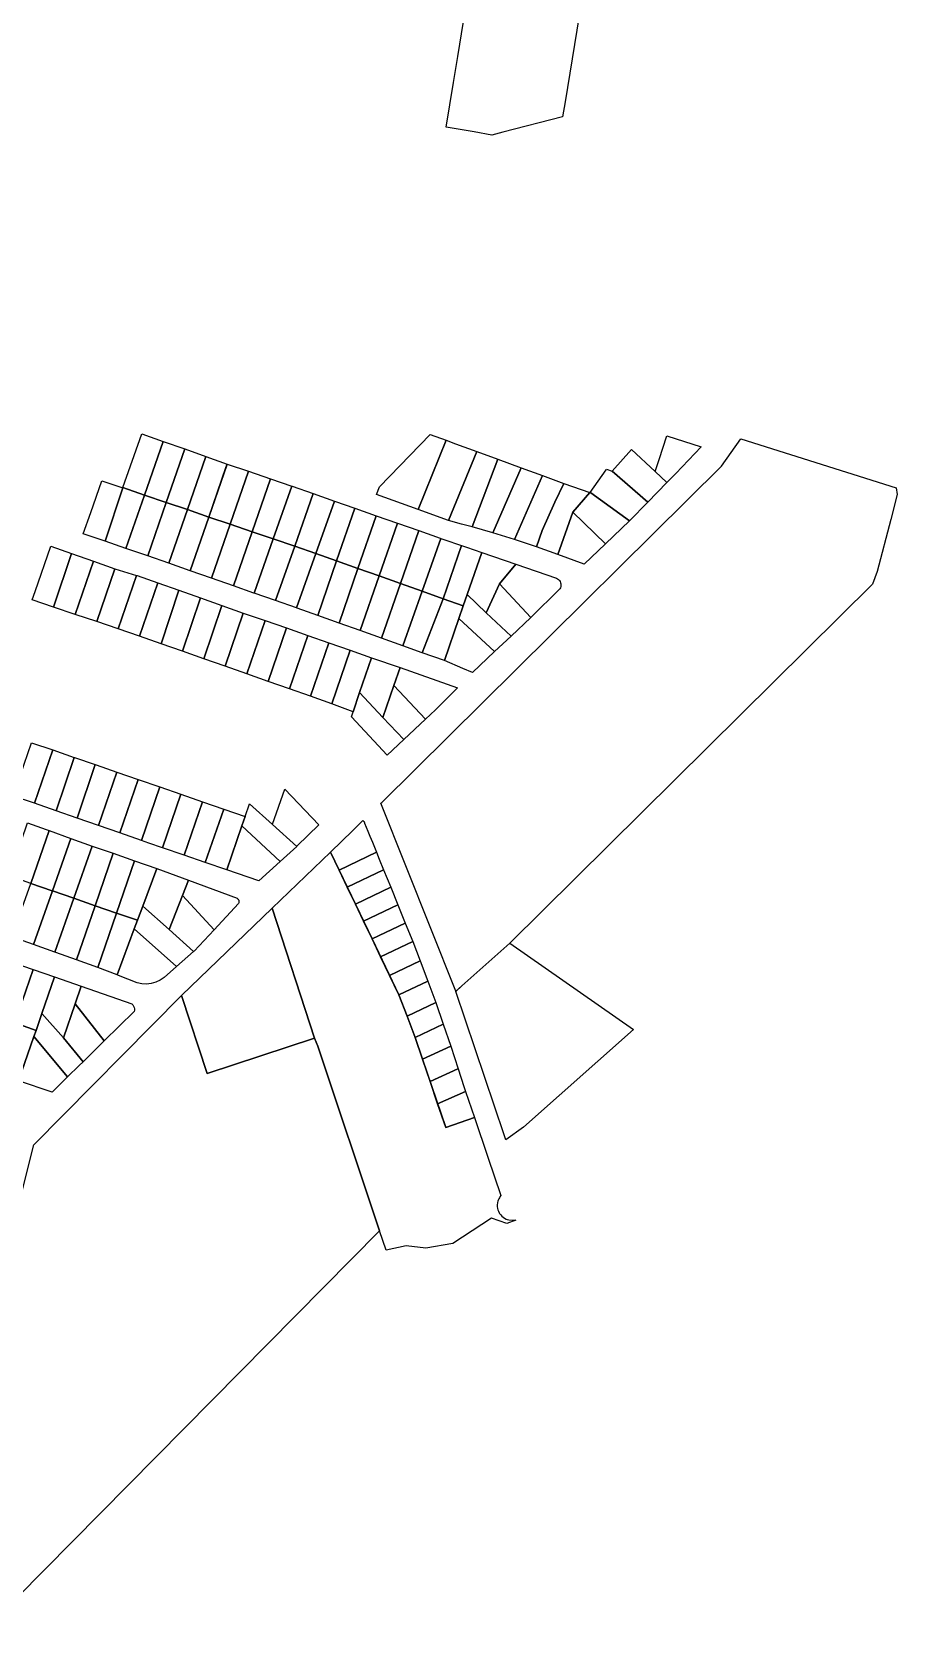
# Model space of a CAD drawing. Header units: millimetres. Extents: x 522658 to 553925, y 7796479 to 7820139.
# Drawn here: x 541890 to 542349, y 7800265 to 7801112 of the extents above; entities that cross this region are included whole.
import ezdxf

# ---------------------------------------------------------------- set-up
doc = ezdxf.new("R2010")
doc.units = ezdxf.units.MM
doc.layers.add('ZONA RESIDENCIAL 2 (ZR_2)', color=2, linetype='Continuous')

msp = doc.modelspace()

# ---------------------------------------------------------------- linework, layer by layer
at = {"layer": 'ZONA RESIDENCIAL 2 (ZR_2)'}
for points in [[(542171.62, 7801066.58), (542139.8, 7801058.37), (542139.82, 7801058.48), (542133.99, 7801056.93), (542124.63, 7801058.57), (542109.86, 7801061.16), (542113.7, 7801084.85), (542115.94, 7801098.65), (542129.06, 7801179.61), (542188.32, 7801169.22), (542177.91, 7801104.99), (542172.91, 7801074.47), (542171.62, 7801066.58)], [(541949.62, 7800865.85), (541938.15, 7800869.76), (541948.22, 7800898.31), (541959.56, 7800894.3), (541949.62, 7800865.85)], [(542094.89, 7800858.19), (542072.7, 7800866.21), (542074.29, 7800870.12), (542101.28, 7800898.04), (542109.8, 7800894.92), (542094.89, 7800858.19)], [(542245.28, 7800891.35), (542231.68, 7800877.36), (542226.96, 7800872.5), (542220.75, 7800878.27), (542222.83, 7800884.62), (542226.99, 7800897.34), (542245.28, 7800891.35)], [(541961.12, 7800861.92), (541949.62, 7800865.85), (541959.56, 7800894.3), (541970.95, 7800890.28), (541961.12, 7800861.92)], [(541972.36, 7800858.09), (541961.12, 7800861.92), (541970.95, 7800890.28), (541982.13, 7800886.33), (541972.36, 7800858.09)], [(542075.57, 7800702.61), (542129, 7800755.49), (542256.03, 7800881.21), (542266.3, 7800895.72), (542348.7, 7800869.73), (542349.26, 7800866.13), (542345.85, 7800852.93), (542338.71, 7800825.3), (542336.15, 7800818.51), (542143.54, 7800627.89), (542118.14, 7800605.3), (542114.89, 7800602.41), (542075.13, 7800702.24), (542075.57, 7800702.61)], [(542111.03, 7800852.36), (542094.89, 7800858.19), (542109.8, 7800894.92), (542114.8, 7800893.09), (542126.02, 7800888.99), (542111.03, 7800852.36)], [(542111.03, 7800852.36), (542126.02, 7800888.99), (542137.3, 7800884.86), (542123.63, 7800849.02), (542117.94, 7800850.39), (542111.03, 7800852.36)], [(542226.96, 7800872.5), (542216.83, 7800862.08), (542197.89, 7800878.59), (542208.2, 7800889.93), (542220.75, 7800878.27), (542226.96, 7800872.5)], [(541983.8, 7800854.18), (541972.36, 7800858.09), (541982.13, 7800886.33), (541993.53, 7800882.3), (541983.8, 7800854.18)], [(541995.13, 7800850.32), (541983.8, 7800854.18), (541992.86, 7800880.37), (541993.53, 7800882.3), (542004.85, 7800878.43), (541995.13, 7800850.32)], [(542149.6, 7800880.36), (542134.53, 7800845.71), (542123.63, 7800849.02), (542137.3, 7800884.86), (542149.6, 7800880.36)], [(542134.53, 7800845.71), (542149.6, 7800880.36), (542160.9, 7800876.23), (542146.08, 7800842.2), (542134.53, 7800845.71)], [(541917.04, 7800845.24), (541921.05, 7800856.61), (541926.98, 7800873.43), (541938.1, 7800869.63), (541928.64, 7800841.28), (541917.04, 7800845.24)], [(542006.78, 7800846.34), (541995.13, 7800850.32), (542004.85, 7800878.43), (542016.48, 7800874.45), (542006.78, 7800846.34)], [(542017.93, 7800842.54), (542006.78, 7800846.34), (542016.48, 7800874.45), (542027.78, 7800870.58), (542017.93, 7800842.54)], [(542146.08, 7800842.2), (542160.9, 7800876.23), (542172.34, 7800871.96), (542167.57, 7800862.07), (542160.84, 7800847.1), (542157.72, 7800838.35), (542146.08, 7800842.2)], [(542186.16, 7800867.14), (542177.13, 7800856.72), (542169.09, 7800834.23), (542157.72, 7800838.35), (542160.84, 7800847.1), (542167.57, 7800862.07), (542172.34, 7800871.96), (542186.16, 7800867.14)], [(542194.77, 7800879.3), (542194.94, 7800879.53), (542197.89, 7800878.59), (542216.83, 7800862.08), (542207.19, 7800852.15), (542186.66, 7800866.97), (542186.26, 7800867.26), (542194.77, 7800879.3)], [(541939.71, 7800837.51), (541928.64, 7800841.28), (541938.1, 7800869.63), (541938.15, 7800869.76), (541949.62, 7800865.85), (541939.71, 7800837.51)], [(541951.29, 7800833.56), (541939.71, 7800837.51), (541949.62, 7800865.85), (541961.12, 7800861.92), (541951.29, 7800833.56)], [(542029.34, 7800838.65), (542017.93, 7800842.54), (542027.78, 7800870.58), (542028.07, 7800870.48), (542039.15, 7800866.6), (542029.34, 7800838.65)], [(542040.56, 7800834.82), (542029.34, 7800838.65), (542039.15, 7800866.6), (542050.49, 7800862.62), (542040.56, 7800834.82)], [(542186.66, 7800866.97), (542207.19, 7800852.15), (542194.33, 7800839.92), (542177.13, 7800856.72), (542186.16, 7800867.14), (542186.26, 7800867.26), (542186.66, 7800866.97)], [(541962.51, 7800829.63), (541951.29, 7800833.56), (541961.12, 7800861.92), (541972.36, 7800858.09), (541962.51, 7800829.63)], [(541973.92, 7800825.63), (541962.51, 7800829.63), (541972.36, 7800858.09), (541983.8, 7800854.18), (541973.92, 7800825.63)], [(542051.59, 7800830.93), (542040.56, 7800834.82), (542050.49, 7800862.62), (542061.24, 7800858.85), (542051.59, 7800830.93)], [(542062.89, 7800826.91), (542051.59, 7800830.93), (542061.24, 7800858.85), (542072.56, 7800854.88), (542062.89, 7800826.91)], [(542074.19, 7800822.89), (542062.89, 7800826.91), (542072.56, 7800854.88), (542083.88, 7800850.91), (542074.19, 7800822.89)], [(542194.33, 7800839.92), (542183.03, 7800829.17), (542169.09, 7800834.23), (542177.13, 7800856.72), (542194.33, 7800839.92)], [(541985.22, 7800821.67), (541973.92, 7800825.63), (541983.8, 7800854.18), (541995.13, 7800850.32), (541985.22, 7800821.67)], [(541996.86, 7800817.59), (541985.22, 7800821.67), (541995.13, 7800850.32), (542006.78, 7800846.34), (541996.86, 7800817.59)], [(542007.83, 7800813.75), (542007.58, 7800813.84), (541996.86, 7800817.59), (542006.78, 7800846.34), (542017.93, 7800842.54), (542007.83, 7800813.75)], [(542085.49, 7800818.87), (542074.19, 7800822.89), (542083.88, 7800850.91), (542095.2, 7800846.94), (542085.49, 7800818.87)], [(542097.01, 7800814.77), (542085.49, 7800818.87), (542095.2, 7800846.94), (542106.52, 7800842.97), (542106.94, 7800842.82), (542097.01, 7800814.77)], [(541910.9, 7800834.81), (541901.34, 7800806.33), (541889.99, 7800810.16), (541891.55, 7800814.7), (541899.82, 7800838.71), (541910.9, 7800834.81)], [(542019.22, 7800809.82), (542007.83, 7800813.75), (542017.93, 7800842.54), (542029.34, 7800838.65), (542019.22, 7800809.82)], [(542030.27, 7800806.01), (542019.22, 7800809.82), (542029.34, 7800838.65), (542040.56, 7800834.82), (542030.27, 7800806.01)], [(542108.1, 7800810.83), (542097.01, 7800814.77), (542106.94, 7800842.82), (542108.47, 7800842.29), (542117.85, 7800839.04), (542108.1, 7800810.83)], [(542118.85, 7800807), (542108.1, 7800810.83), (542117.85, 7800839.04), (542120.55, 7800838.11), (542128.65, 7800835.34), (542120.92, 7800812.99), (542118.85, 7800807)], [(541912.84, 7800802.46), (541901.34, 7800806.33), (541910.9, 7800834.81), (541922.53, 7800830.71), (541912.84, 7800802.46)], [(541924.18, 7800798.64), (541912.84, 7800802.46), (541922.53, 7800830.71), (541933.79, 7800826.75), (541924.18, 7800798.64)], [(542041.57, 7800801.96), (542030.63, 7800805.88), (542030.27, 7800806.01), (542040.56, 7800834.82), (542051.59, 7800830.93), (542041.57, 7800801.96)], [(542052.87, 7800797.91), (542041.57, 7800801.96), (542051.59, 7800830.93), (542062.89, 7800826.91), (542052.87, 7800797.91)], [(542131.09, 7800803.37), (542120.92, 7800812.99), (542128.65, 7800835.34), (542146.76, 7800829.14), (542138.05, 7800818.72), (542131.09, 7800803.37)], [(541935.61, 7800794.8), (541924.18, 7800798.64), (541933.79, 7800826.75), (541945.33, 7800823.21), (541935.61, 7800794.8)], [(541946.9, 7800791), (541935.61, 7800794.8), (541945.33, 7800823.21), (541945.75, 7800823.08), (541956.75, 7800819.2), (541946.9, 7800791)], [(542064.16, 7800793.86), (542052.87, 7800797.91), (542062.89, 7800826.91), (542074.19, 7800822.89), (542064.16, 7800793.86)], [(542075.45, 7800789.81), (542064.16, 7800793.86), (542074.19, 7800822.89), (542085.49, 7800818.87), (542075.45, 7800789.81)], [(542154.82, 7800800.83), (542138.05, 7800818.72), (542146.76, 7800829.14), (542168.3, 7800821.77), (542168.9, 7800821.44), (542169.43, 7800821.01), (542169.89, 7800820.5), (542170.25, 7800819.92), (542170.52, 7800819.28), (542170.67, 7800818.62), (542170.71, 7800817.93), (542170.64, 7800817.25), (542170.46, 7800816.59), (542170.17, 7800815.97), (542154.82, 7800800.83)], [(541958.45, 7800786.91), (541946.9, 7800791), (541956.75, 7800819.2), (541967.76, 7800815.31), (541958.45, 7800786.91)], [(541969.72, 7800782.92), (541958.45, 7800786.91), (541967.76, 7800815.31), (541979.36, 7800811.2), (541969.72, 7800782.92)], [(542086.74, 7800785.76), (542075.45, 7800789.81), (542085.49, 7800818.87), (542097.01, 7800814.77), (542086.74, 7800785.76)], [(542097.06, 7800782.13), (542086.74, 7800785.76), (542097.01, 7800814.77), (542108.1, 7800810.83), (542097.06, 7800782.13)], [(542131.09, 7800803.37), (542144.24, 7800790.92), (542135.49, 7800782.73), (542116.56, 7800800.39), (542118.85, 7800807), (542120.92, 7800812.99), (542131.09, 7800803.37)], [(542144.24, 7800790.92), (542131.09, 7800803.37), (542138.05, 7800818.72), (542154.82, 7800800.83), (542144.24, 7800790.92)], [(541981.01, 7800778.93), (541969.72, 7800782.92), (541979.36, 7800811.2), (541990.68, 7800807.18), (541981.01, 7800778.93)], [(541992.34, 7800774.92), (541981.01, 7800778.93), (541990.68, 7800807.18), (542002.01, 7800803.16), (541992.34, 7800774.92)], [(542108.82, 7800778), (542097.06, 7800782.13), (542108.1, 7800810.83), (542118.85, 7800807), (542116.56, 7800800.39), (542108.82, 7800778)], [(542003.88, 7800770.89), (541992.34, 7800774.92), (542002.01, 7800803.16), (542013.6, 7800799.29), (542003.88, 7800770.89)], [(542015.18, 7800766.94), (542003.88, 7800770.89), (542013.6, 7800799.29), (542024.92, 7800795.38), (542015.18, 7800766.94)], [(542026.53, 7800762.98), (542015.18, 7800766.94), (542024.92, 7800795.38), (542036.24, 7800791.33), (542026.53, 7800762.98)], [(542116.56, 7800800.39), (542135.49, 7800782.73), (542123.72, 7800771.64), (542118.65, 7800773.8), (542108.82, 7800778), (542116.56, 7800800.39)], [(542037.71, 7800759.08), (542026.53, 7800762.98), (542036.24, 7800791.33), (542047.42, 7800787.43), (542037.71, 7800759.08)], [(542048.99, 7800754.98), (542037.71, 7800759.08), (542047.42, 7800787.43), (542058.75, 7800783.47), (542048.99, 7800754.98)], [(542060.35, 7800750.85), (542048.99, 7800754.98), (542058.75, 7800783.47), (542070.16, 7800779.49), (542063.82, 7800760.99), (542060.35, 7800750.85)], [(542085.27, 7800774.21), (542082.03, 7800764.75), (542076.22, 7800747.8), (542063.82, 7800760.99), (542070.16, 7800779.49), (542085.27, 7800774.21)], [(542098.83, 7800746.88), (542082.03, 7800764.75), (542085.27, 7800774.21), (542115.74, 7800763.57), (542104.17, 7800751.88), (542098.83, 7800746.88)], [(542098.83, 7800746.88), (542087.28, 7800736.04), (542076.22, 7800747.8), (542082.03, 7800764.75), (542098.83, 7800746.88)], [(542087.28, 7800736.04), (542078.53, 7800727.83), (542059.42, 7800748.15), (542060.35, 7800750.85), (542063.82, 7800760.99), (542076.22, 7800747.8), (542087.28, 7800736.04)], [(541900.84, 7800730.51), (541891.08, 7800702.21), (541879.78, 7800706.06), (541889.55, 7800734.4), (541900.84, 7800730.51)], [(541912.21, 7800726.59), (541902.6, 7800698.28), (541891.08, 7800702.21), (541900.84, 7800730.51), (541912.21, 7800726.59)], [(541902.6, 7800698.28), (541912.21, 7800726.59), (541912.41, 7800726.52), (541923.37, 7800722.74), (541913.77, 7800694.39), (541902.6, 7800698.28)], [(541934.91, 7800718.76), (541925.22, 7800690.41), (541913.77, 7800694.39), (541923.37, 7800722.74), (541923.88, 7800722.56), (541934.91, 7800718.76)], [(541946.13, 7800714.89), (541936.42, 7800686.51), (541925.22, 7800690.41), (541934.91, 7800718.76), (541946.13, 7800714.89)], [(541957.69, 7800710.91), (541947.9, 7800682.52), (541936.42, 7800686.51), (541946.13, 7800714.89), (541957.69, 7800710.91)], [(541968.96, 7800707.02), (541959.17, 7800678.63), (541951.86, 7800681.14), (541947.9, 7800682.52), (541957.69, 7800710.91), (541968.96, 7800707.02)], [(541980.4, 7800703.08), (541970.61, 7800674.7), (541959.17, 7800678.63), (541968.96, 7800707.02), (541980.4, 7800703.08)], [(541991.7, 7800699.19), (541981.87, 7800670.83), (541970.61, 7800674.7), (541980.4, 7800703.08), (541991.7, 7800699.19)], [(542030.39, 7800679.34), (542017.52, 7800690.96), (542017.58, 7800691.12), (542024.03, 7800709.73), (542042.1, 7800690.79), (542030.63, 7800679.58), (542030.39, 7800679.34)], [(542001.33, 7800690.24), (541993.25, 7800666.91), (541981.87, 7800670.83), (541991.7, 7800699.19), (542003.08, 7800695.27), (542001.33, 7800690.24)], [(542017.52, 7800690.96), (542030.39, 7800679.34), (542021.64, 7800671.35), (542001.33, 7800690.24), (542003.08, 7800695.27), (542005.38, 7800701.92), (542017.52, 7800690.96)], [(541898.97, 7800687.76), (541889.15, 7800659.72), (541877.83, 7800663.64), (541887.42, 7800691.78), (541897.34, 7800688.35), (541898.97, 7800687.76)], [(541910.42, 7800683.62), (541900.65, 7800655.73), (541900.48, 7800655.79), (541889.15, 7800659.72), (541898.97, 7800687.76), (541910.42, 7800683.62)], [(541993.25, 7800666.91), (542001.33, 7800690.24), (542021.64, 7800671.35), (542010.34, 7800661.03), (541993.25, 7800666.91)], [(542072.78, 7800676.27), (542052.92, 7800666.75), (542048.28, 7800676.32), (542060.26, 7800687.86), (542065.59, 7800693), (542065.83, 7800692.81), (542065.97, 7800692.66), (542066.08, 7800692.53), (542066.17, 7800692.4), (542066.28, 7800692.19), (542066.38, 7800691.94), (542066.49, 7800691.67), (542068.23, 7800687.4), (542069.31, 7800684.76), (542070.61, 7800681.58), (542072.78, 7800676.27)], [(541921.72, 7800679.53), (541912.01, 7800651.8), (541900.65, 7800655.73), (541910.42, 7800683.62), (541921.72, 7800679.53)], [(541932.94, 7800675.67), (541923.39, 7800647.87), (541912.01, 7800651.8), (541921.72, 7800679.53), (541932.94, 7800675.67)], [(541944.34, 7800671.74), (541934.75, 7800643.94), (541923.39, 7800647.87), (541932.94, 7800675.67), (541944.34, 7800671.74)], [(541956.14, 7800667.68), (541948.67, 7800647.65), (541945.85, 7800640.1), (541934.75, 7800643.94), (541944.34, 7800671.74), (541956.14, 7800667.68)], [(542124.75, 7800535.39), (542131.89, 7800514.43), (542138.83, 7800494.07), (542138.35, 7800493.27), (542138.04, 7800492.76), (542137.76, 7800492.29), (542137.36, 7800491.63), (542137.26, 7800491.11), (542137.1, 7800490.29), (542136.84, 7800488.92), (542136.94, 7800488.27), (542137.09, 7800487.19), (542137.21, 7800486.42), (542137.51, 7800485.75), (542137.92, 7800484.87), (542138.14, 7800484.57), (542138.76, 7800483.74), (542139.26, 7800483.07), (542139.97, 7800482.56), (542140.83, 7800481.96), (542141.61, 7800481.53), (542142.21, 7800481.32), (542143, 7800481.05), (542146.79, 7800481), (542141.98, 7800479.25), (542133.93, 7800482.05), (542113.33, 7800468.49), (542098.95, 7800466.02), (542088.59, 7800467.26), (542077.87, 7800465.01), (542074.41, 7800475.35), (542041.63, 7800573.3), (542039.93, 7800577.53), (542017.38, 7800646.56), (542048.28, 7800676.32), (542052.92, 7800666.75), (542070.41, 7800630.23), (542084.67, 7800600.47), (542089.13, 7800589.3), (542093.27, 7800577.92), (542097.16, 7800566.48), (542109.52, 7800530.2), (542124.75, 7800535.39)], [(542076.54, 7800666.98), (542057.24, 7800657.74), (542052.92, 7800666.75), (542072.78, 7800676.27), (542074.27, 7800672.6), (542076.54, 7800666.98)], [(541962.66, 7800635.16), (541948.67, 7800647.65), (541956.14, 7800667.68), (541972.99, 7800661.4), (541969.82, 7800653.23), (541962.66, 7800635.16)], [(541972.99, 7800661.4), (541998.76, 7800651.78), (541999.04, 7800651.58), (541999.28, 7800651.32), (541999.48, 7800651.04), (541999.62, 7800650.72), (541999.7, 7800650.38), (541999.73, 7800650.03), (541999.69, 7800649.69), (541999.59, 7800649.35), (541999.44, 7800649.04), (541986.49, 7800635.13), (541969.82, 7800653.23), (541972.99, 7800661.4)], [(542080.31, 7800657.7), (542061.56, 7800648.72), (542057.24, 7800657.74), (542076.54, 7800666.98), (542080.31, 7800657.7)], [(541900.65, 7800655.73), (541890.66, 7800627.2), (541879.2, 7800631.31), (541889.15, 7800659.72), (541900.48, 7800655.79), (541900.65, 7800655.73)], [(541912.01, 7800651.8), (541901.97, 7800623.14), (541890.66, 7800627.2), (541900.65, 7800655.73), (541912.01, 7800651.8)], [(541923.39, 7800647.87), (541913.51, 7800619.12), (541902.47, 7800622.96), (541901.97, 7800623.14), (541912.01, 7800651.8), (541923.39, 7800647.87)], [(541975.67, 7800623.55), (541962.66, 7800635.16), (541969.82, 7800653.23), (541986.49, 7800635.13), (541975.89, 7800623.74), (541975.67, 7800623.55)], [(542084.07, 7800648.41), (542065.88, 7800639.7), (542061.56, 7800648.72), (542080.31, 7800657.7), (542084.07, 7800648.41)], [(541934.75, 7800643.94), (541924.77, 7800615), (541913.51, 7800619.12), (541923.39, 7800647.87), (541934.75, 7800643.94)], [(541945.85, 7800640.1), (541944.16, 7800635.56), (541935.02, 7800611.08), (541924.77, 7800615), (541934.75, 7800643.94), (541945.85, 7800640.1)], [(541966.6, 7800615.53), (541944.16, 7800635.56), (541945.85, 7800640.1), (541948.67, 7800647.65), (541962.66, 7800635.16), (541975.67, 7800623.55), (541966.6, 7800615.53)], [(541969.29, 7800600.23), (542017.38, 7800646.56), (542039.93, 7800577.53), (541982.78, 7800558.79), (541969.29, 7800600.23)], [(542088.03, 7800638.67), (542070.41, 7800630.23), (542065.88, 7800639.7), (542084.07, 7800648.41), (542088.03, 7800638.67)], [(541966.6, 7800615.53), (541960.06, 7800609.76), (541957.89, 7800608.32), (541955.59, 7800607.27), (541953.15, 7800606.58), (541950.63, 7800606.29), (541948.1, 7800606.39), (541945.61, 7800606.88), (541940.71, 7800608.83), (541935.74, 7800610.8), (541935.02, 7800611.08), (541944.16, 7800635.56), (541966.6, 7800615.53)], [(542092, 7800628.92), (542074.95, 7800620.76), (542070.41, 7800630.23), (542088.03, 7800638.67), (542092, 7800628.92)], [(542096.05, 7800618.67), (542079.7, 7800610.84), (542074.95, 7800620.76), (542092, 7800628.92), (542096.05, 7800618.67)], [(542118.14, 7800605.3), (542143.54, 7800627.89), (542209.22, 7800582.21), (542150.93, 7800530.37), (542141.43, 7800523.61), (542140.51, 7800526.32), (542114.9, 7800602.39), (542118.14, 7800605.3)], [(541880.68, 7800585.7), (541869.37, 7800589.7), (541879.12, 7800617.92), (541890.46, 7800613.99), (541880.68, 7800585.7)], [(542100.13, 7800607.87), (542084.67, 7800600.47), (542079.7, 7800610.84), (542096.05, 7800618.67), (542100.13, 7800607.87)], [(541892, 7800581.7), (541880.68, 7800585.7), (541890.46, 7800613.99), (541901.8, 7800610.06), (541895.11, 7800590.68), (541892, 7800581.7)], [(541906.49, 7800577.71), (541895.11, 7800590.68), (541901.8, 7800610.06), (541915.97, 7800605.15), (541912.7, 7800595.7), (541906.49, 7800577.71)], [(541915.97, 7800605.15), (541942.9, 7800595.82), (541943.39, 7800595.25), (541943.78, 7800594.61), (541944.04, 7800593.91), (541944.19, 7800593.17), (541944.2, 7800592.42), (541944.08, 7800591.68), (541928.16, 7800576.05), (541912.7, 7800595.7), (541915.97, 7800605.15)], [(542104.23, 7800596.53), (542089.13, 7800589.3), (542084.67, 7800600.47), (542100.13, 7800607.87), (542104.23, 7800596.53)], [(542041.63, 7800573.3), (542074.41, 7800475.35), (541866.73, 7800265.47), (541841.91, 7800327.27), (541890.88, 7800520.99), (541969.29, 7800600.23), (541982.78, 7800558.79), (542039.93, 7800577.53), (542041.63, 7800573.3)], [(541916.97, 7800565.06), (541906.49, 7800577.71), (541912.7, 7800595.7), (541928.16, 7800576.05), (541916.97, 7800565.06)], [(542108.16, 7800585.05), (542093.27, 7800577.92), (542089.13, 7800589.3), (542104.23, 7800596.53), (542108.16, 7800585.05)], [(541892, 7800581.7), (541890.89, 7800578.47), (541882.72, 7800554.84), (541871.34, 7800558.66), (541880.68, 7800585.7), (541892, 7800581.7)], [(541906.49, 7800577.71), (541916.97, 7800565.06), (541914.94, 7800563.07), (541908.71, 7800556.95), (541890.89, 7800578.47), (541892, 7800581.7), (541895.11, 7800590.68), (541906.49, 7800577.71)], [(542112.17, 7800573.25), (542097.16, 7800566.48), (542093.27, 7800577.92), (542108.16, 7800585.05), (542112.17, 7800573.25)], [(541908.71, 7800556.95), (541906.59, 7800554.87), (541900.48, 7800548.87), (541882.72, 7800554.84), (541890.89, 7800578.47), (541908.71, 7800556.95)], [(542116.07, 7800561.28), (542115.95, 7800561.24), (542101.21, 7800554.6), (542097.16, 7800566.48), (542112.17, 7800573.25), (542116.07, 7800561.28)], [(542120.01, 7800549.3), (542105.26, 7800542.71), (542101.21, 7800554.6), (542115.95, 7800561.24), (542116.07, 7800561.28), (542119.12, 7800551.94), (542120.01, 7800549.3)], [(542105.26, 7800542.71), (542120.01, 7800549.3), (542124.75, 7800535.39), (542109.52, 7800530.2), (542105.26, 7800542.71)]]:
    msp.add_lwpolyline(points, close=True, dxfattribs=at)

doc.saveas('drawing.dxf')
